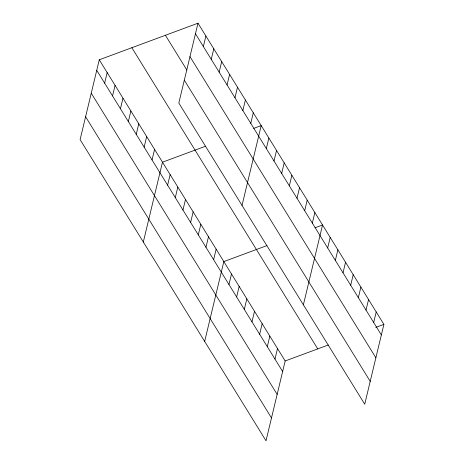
<?xml version="1.0" encoding="UTF-8"?>
<svg xmlns="http://www.w3.org/2000/svg" width="464" height="464" viewBox="0 0 464 464"><rect width="100%" height="100%" fill="white"/><g stroke="black" fill="none" stroke-linecap="round" stroke-linejoin="round"><path stroke-width="0.7" d="M99.273 59.786L80.11 139.618L266.011 440.8L285.174 360.969L99.273 59.786L197.989 23.2L383.89 324.382L364.727 404.214L178.826 103.031L197.989 23.2M104.644 83.137L107.178 72.587M112.543 95.938L115.078 85.388M120.443 108.738L122.977 98.188M128.348 121.539L130.877 110.989M136.248 134.34L138.777 123.789M144.147 147.14L146.682 136.59M152.047 159.941L154.582 149.391M143.318 242.022L162.481 162.191L205.587 146.212M167.614 185.165L170.149 174.615M203.36 46.551L205.888 36.001M175.288 197.589L177.816 187.038M211.259 59.351L213.794 48.801M182.955 210.012L185.484 199.462M219.159 72.152L221.693 61.602M190.623 222.436L193.157 211.886M227.058 84.947L229.593 74.402M198.29 234.859L200.825 224.309M234.964 97.747L237.493 87.203M205.958 247.283L208.493 236.733M242.863 110.548L245.392 100.004M213.626 259.707L216.16 249.156M250.763 123.349L253.298 112.804M204.665 341.411L223.828 261.58L266.933 245.601M242.028 205.43L261.197 125.599L253.733 128.371M228.967 284.554L231.495 274.004M266.33 148.573L268.865 138.028M236.634 296.977L239.163 286.427M273.998 160.996L276.532 150.452M244.302 309.401L246.831 298.851M281.671 173.42L284.2 162.876M251.969 321.825L254.504 311.274M289.339 185.844L291.868 175.299M259.637 334.248L262.172 323.698M297.006 198.267L299.541 187.723M267.305 346.672L269.839 336.122M304.674 210.691L307.209 200.146M274.972 359.095L277.507 348.545M312.342 223.114L314.876 212.57M303.381 304.819L322.544 224.994L315.079 227.76M327.677 247.962L330.211 237.417M335.35 260.385L337.879 249.841M343.018 272.809L345.547 262.264M350.685 285.238L353.214 274.688M358.353 297.662L360.888 287.112M366.021 310.085L368.555 299.535M373.688 322.509L376.223 311.959M285.174 360.969L328.28 344.996M375.747 327.398L383.89 324.382M195.46 33.75L381.356 334.933M189.967 56.614L375.869 357.79M165.416 35.276L186.859 70.018M184.312 80.168L370.214 381.35M131.851 47.717L317.753 348.899M96.744 70.337L282.646 371.519M91.251 93.2L277.153 394.383M85.596 116.754L271.498 417.936"/></g></svg>
